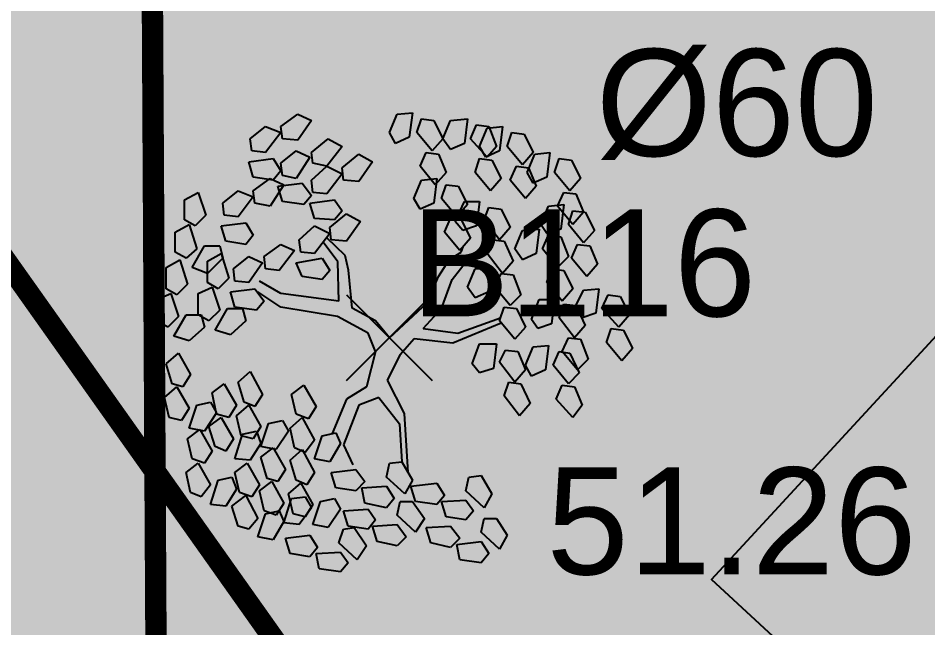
# Model space of a CAD drawing. Header units: metres. Extents: x 394605 to 1395358, y 4171135 to 6406139.
# Drawn here: x 1394444.981 to 1394449.236, y 4172478.218 to 4172481.066 of the extents above; entities that cross this region are included whole.
import ezdxf
from ezdxf.enums import TextEntityAlignment as Align

# ---------------------------------------------------------------- set-up
doc = ezdxf.new("R2010")
doc.units = ezdxf.units.M
doc.header["$LTSCALE"] = 2
doc.header["$PDMODE"] = 3
doc.header["$PDSIZE"] = 0.2
doc.linetypes.add('CACHE', pattern=[0.375, 0.25, -0.125])
doc.linetypes.add('CACHE2', pattern=[4.7625, 3.175, -1.5875])
doc.layers.add('C-Hab', color=7, linetype='Continuous', true_color=0xfbfcc5)
doc.layers.add('H-bati', color=7, linetype='Continuous', true_color=0x857b3d)
doc.layers.add('C-Lot', color=7, linetype='Continuous', true_color=0xeaddbe, transparency=0.5)
for name, color, linetype in [('C-Voie', 252, 'Continuous'), ('P-Lot', 250, 'Continuous'), ('T-POINTS LEVES 2024', 7, 'Continuous'), ('T-POINTS LEVES ALTITUDES', 150, 'Continuous'), ('T-POINTS LEVES MATRICULE', 5, 'Continuous'), ('T-VEGETATION', 108, 'Continuous'), ('T-VEGETATION-TEXTE', 1, 'Continuous')]:
    doc.layers.add(name, color=color, linetype=linetype)
doc.layers.add('P-Voie', color=250, linetype='Continuous', lineweight=9)
doc.layers.add('P-Zone exclusion supplémentaire', color=30, linetype='Continuous', transparency=0.5)
doc.styles.add('Arial', font='arial.ttf')
doc.styles.add('Arial 1.0', font='arial.ttf', dxfattribs={"width": 0.99, "height": 0.2})

# ---------------------------------------------------------------- blocks, each defined once
blk = doc.blocks.new('TCPOINT')
at = {"color": 0}
blk.add_point((0, 0), dxfattribs=at)
at = {"layer": 'T-POINTS LEVES ALTITUDES', "style": 'Arial 1.0', "width": 0.99}
blk.add_attdef('ALT', text='', height=0.3, dxfattribs=at).set_placement((0.1, -0.1), align=Align.TOP_LEFT)
at = {"layer": 'T-POINTS LEVES MATRICULE', "style": 'Arial 1.0', "width": 0.99}
blk.add_attdef('MAT', (0.1, 0.1), '', height=0.3, dxfattribs=at)
blk = doc.blocks.new('A$C4CDA1AAE')
at = {"color": 0}
for p, q in [((-0.3627, 0.705), (-0.3065, 0.7459)), ((-0.3065, 0.7459), (-0.2606, 0.7255)), ((0, 0.6846), (0.0255, 0.7459)), ((0.0255, 0.7459), (0.0766, 0.751)), ((0.0766, 0.751), (0.0664, 0.6693)), ((0.092, 0.6846), (0.1073, 0.7306)), ((0.1073, 0.7306), (0.1482, 0.7255)), ((0.2044, 0.7255), (0.2606, 0.7306)), ((0.2606, 0.7306), (0.2503, 0.6488)), ((-0.4649, 0.6642), (-0.4138, 0.705)), ((-0.4138, 0.705), (-0.3627, 0.6846)), ((-0.3576, 0.6642), (-0.3627, 0.705)), ((-0.2606, 0.7255), (-0.3065, 0.6591)), ((0.1482, 0.7255), (0.1788, 0.6642)), ((0.1788, 0.6642), (0.2044, 0.7255)), ((0.2708, 0.6642), (0.2912, 0.7101)), ((0.2912, 0.7101), (0.3321, 0.705)), ((0.3014, 0.6386), (0.327, 0.6999)), ((0.327, 0.6999), (0.3781, 0.705)), ((0.3321, 0.705), (0.3576, 0.6386)), ((0.3781, 0.705), (0.3678, 0.6233)), ((-0.3627, 0.6846), (-0.4138, 0.6182)), ((0.0204, 0.6488), (0, 0.6846)), ((0.0664, 0.6693), (0.0204, 0.6488)), ((0.143, 0.6233), (0.092, 0.6846)), ((0.3934, 0.6386), (0.4087, 0.6846)), ((0.4087, 0.6846), (0.4496, 0.6795)), ((0.4496, 0.6795), (0.4802, 0.6182)), ((-0.4598, 0.6233), (-0.4649, 0.6642)), ((-0.3065, 0.6591), (-0.3576, 0.6642)), ((-0.2606, 0.6182), (-0.2044, 0.6642)), ((-0.1584, 0.6386), (-0.2095, 0.5722)), ((-0.2044, 0.6642), (-0.1584, 0.6386)), ((0.1788, 0.6642), (0.143, 0.6233)), ((0.2044, 0.6284), (0.1788, 0.6642)), ((0.2503, 0.6488), (0.2044, 0.6284)), ((0.327, 0.6029), (0.2708, 0.6642)), ((0.3219, 0.6029), (0.3014, 0.6386)), ((0.3576, 0.6386), (0.327, 0.6029)), ((0.4445, 0.5773), (0.3934, 0.6386)), ((-0.4138, 0.6182), (-0.4598, 0.6233)), ((-0.3627, 0.5824), (-0.3116, 0.6233)), ((-0.3116, 0.6233), (-0.2657, 0.6029)), ((-0.2554, 0.5824), (-0.2606, 0.6182)), ((-0.1584, 0.5671), (-0.1022, 0.6131)), ((-0.1022, 0.6131), (-0.0562, 0.5875)), ((0.1022, 0.5722), (0.1226, 0.6182)), ((0.1226, 0.6182), (0.1635, 0.6131)), ((0.1635, 0.6131), (0.189, 0.5518)), ((0.3678, 0.6233), (0.3219, 0.6029)), ((0.4802, 0.6182), (0.4445, 0.5773)), ((0.4598, 0.5518), (0.4853, 0.6131)), ((0.4853, 0.6131), (0.5364, 0.6182)), ((0.5364, 0.6182), (0.5262, 0.5364)), ((-0.47, 0.5875), (-0.3883, 0.5977)), ((-0.4547, 0.5364), (-0.47, 0.5875)), ((-0.3883, 0.5977), (-0.3627, 0.5569)), ((-0.3576, 0.5415), (-0.3627, 0.5824)), ((-0.2657, 0.6029), (-0.3116, 0.5313)), ((-0.2095, 0.5722), (-0.2554, 0.5824)), ((-0.0562, 0.5875), (-0.1022, 0.5211)), ((0.2861, 0.5518), (0.3014, 0.5977)), ((0.3014, 0.5977), (0.3423, 0.5926)), ((0.3423, 0.5926), (0.373, 0.5313)), ((0.5518, 0.5518), (0.5671, 0.5977)), ((0.5671, 0.5977), (0.608, 0.5926)), ((0.608, 0.5926), (0.6386, 0.5313)), ((-0.3627, 0.5569), (-0.3883, 0.5262)), ((-0.2606, 0.5262), (-0.2095, 0.5722)), ((-0.2095, 0.5722), (-0.1584, 0.5467)), ((-0.1533, 0.5262), (-0.1584, 0.5671)), ((0.1533, 0.5109), (0.1022, 0.5722)), ((0.189, 0.5518), (0.1533, 0.5109)), ((0.3372, 0.4905), (0.2861, 0.5518)), ((0.4036, 0.5262), (0.424, 0.5722)), ((0.424, 0.5722), (0.4649, 0.5671)), ((0.4802, 0.516), (0.4598, 0.5518)), ((0.4649, 0.5671), (0.4905, 0.5058)), ((0.6029, 0.4905), (0.5518, 0.5518)), ((-0.3883, 0.5262), (-0.4547, 0.5364)), ((-0.4547, 0.4905), (-0.3985, 0.5313)), ((-0.3985, 0.5313), (-0.3525, 0.5109)), ((-0.3116, 0.5313), (-0.3576, 0.5415)), ((-0.2554, 0.4853), (-0.2606, 0.5262)), ((-0.1584, 0.5467), (-0.2095, 0.4802)), ((-0.1022, 0.5211), (-0.1533, 0.5262)), ((0.0817, 0.4649), (0.1073, 0.5262)), ((0.1073, 0.5262), (0.1584, 0.5313)), ((0.1584, 0.5313), (0.1482, 0.4496)), ((0.373, 0.5313), (0.3372, 0.4905)), ((0.4547, 0.4649), (0.4036, 0.5262)), ((0.5262, 0.5364), (0.4802, 0.516)), ((0.6386, 0.5313), (0.6029, 0.4905)), ((-0.5569, 0.4496), (-0.5058, 0.4905)), ((-0.5058, 0.4905), (-0.4547, 0.47)), ((-0.4496, 0.4496), (-0.4547, 0.4905)), ((-0.3525, 0.5109), (-0.3985, 0.4394)), ((-0.373, 0.5058), (-0.2912, 0.516)), ((-0.3576, 0.4547), (-0.373, 0.5058)), ((-0.2912, 0.516), (-0.2606, 0.4751)), ((0.1737, 0.4649), (0.189, 0.5109)), ((0.189, 0.5109), (0.2299, 0.5058)), ((0.2299, 0.5058), (0.2606, 0.4445)), ((0.4905, 0.5058), (0.4547, 0.4649)), ((-0.6846, 0.4598), (-0.6386, 0.4853)), ((-0.6846, 0.3934), (-0.6846, 0.4598)), ((-0.6386, 0.4853), (-0.6131, 0.4087)), ((-0.4547, 0.47), (-0.5058, 0.4036)), ((-0.2606, 0.4751), (-0.2861, 0.4445)), ((-0.2657, 0.4496), (-0.1839, 0.4598)), ((-0.2095, 0.4802), (-0.2554, 0.4853)), ((-0.1839, 0.4598), (-0.1584, 0.424)), ((0.1022, 0.4291), (0.0817, 0.4649)), ((0.2248, 0.4036), (0.1737, 0.4649)), ((0.562, 0.4394), (0.5824, 0.4853)), ((0.5824, 0.4853), (0.6233, 0.4802)), ((0.6233, 0.4802), (0.6488, 0.4189)), ((-0.5518, 0.4087), (-0.5569, 0.4496)), ((-0.3985, 0.4394), (-0.4496, 0.4496)), ((-0.2861, 0.4445), (-0.3576, 0.4547)), ((-0.2503, 0.3985), (-0.2657, 0.4496)), ((0.1482, 0.4496), (0.1022, 0.4291)), ((0.2197, 0.3883), (0.2503, 0.4547)), ((0.2606, 0.4445), (0.2248, 0.4036)), ((0.2503, 0.4547), (0.3014, 0.4547)), ((0.3014, 0.4547), (0.2912, 0.373)), ((0.3168, 0.3934), (0.3321, 0.4343)), ((0.3321, 0.4343), (0.373, 0.4291)), ((0.373, 0.4291), (0.4036, 0.3678)), ((0.5058, 0.3781), (0.5313, 0.4394)), ((0.5313, 0.4394), (0.5824, 0.4445)), ((0.6131, 0.3781), (0.562, 0.4394)), ((0.5824, 0.4445), (0.5722, 0.3627)), ((-0.6131, 0.4087), (-0.6488, 0.373)), ((-0.5058, 0.4036), (-0.5518, 0.4087)), ((-0.1839, 0.3934), (-0.2503, 0.3985)), ((-0.1992, 0.3678), (-0.1431, 0.4138)), ((-0.1584, 0.424), (-0.1839, 0.3934)), ((-0.1431, 0.4138), (-0.0971, 0.3883)), ((0.1839, 0.3525), (0.2044, 0.3985)), ((0.2044, 0.3985), (0.2401, 0.3934)), ((0.5977, 0.3781), (0.6131, 0.424)), ((0.6131, 0.424), (0.6539, 0.4189)), ((0.6488, 0.4189), (0.6131, 0.3781)), ((0.6539, 0.4189), (0.6846, 0.3576)), ((-0.7153, 0.3525), (-0.6693, 0.3781)), ((-0.6488, 0.373), (-0.6846, 0.3934)), ((-0.6693, 0.3781), (-0.6437, 0.2963)), ((-0.562, 0.373), (-0.4802, 0.3832)), ((-0.5467, 0.3219), (-0.562, 0.373)), ((-0.4802, 0.3832), (-0.4547, 0.3423)), ((-0.3014, 0.327), (-0.2503, 0.373)), ((-0.2503, 0.373), (-0.1992, 0.3474)), ((-0.1941, 0.327), (-0.1992, 0.3678)), ((-0.0971, 0.3883), (-0.1431, 0.3219)), ((0.2452, 0.3576), (0.2197, 0.3883)), ((0.2401, 0.3934), (0.2708, 0.3321)), ((0.2912, 0.373), (0.2452, 0.3576)), ((0.3678, 0.327), (0.3168, 0.3934)), ((0.4036, 0.3678), (0.3678, 0.327)), ((0.5262, 0.3474), (0.5058, 0.3781)), ((0.6488, 0.3168), (0.5977, 0.3781)), ((-0.7153, 0.2861), (-0.7153, 0.3525)), ((-0.4547, 0.3423), (-0.4802, 0.3116)), ((-0.1992, 0.3474), (-0.2503, 0.281)), ((0.235, 0.2912), (0.1839, 0.3525)), ((0.4189, 0.2963), (0.4445, 0.3576)), ((0.4445, 0.3576), (0.5007, 0.3627)), ((0.5007, 0.3627), (0.4905, 0.281)), ((0.5109, 0.2963), (0.5313, 0.3423)), ((0.5722, 0.3627), (0.5262, 0.3474)), ((0.5313, 0.3423), (0.5722, 0.3372)), ((0.5722, 0.3372), (0.5977, 0.2708)), ((0.6846, 0.3576), (0.6488, 0.3168)), ((-0.6591, 0.235), (-0.6182, 0.3065)), ((-0.6182, 0.3065), (-0.5671, 0.3065)), ((-0.5671, 0.3065), (-0.5569, 0.2657)), ((-0.4802, 0.3116), (-0.5467, 0.3219)), ((-0.4189, 0.2708), (-0.3627, 0.3116)), ((-0.3627, 0.3116), (-0.3168, 0.2912)), ((-0.2963, 0.2861), (-0.3014, 0.327)), ((-0.1722, 0.253), (-0.2211, 0.319)), ((-0.1478, 0.2747), (-0.2095, 0.334)), ((-0.1431, 0.3219), (-0.1941, 0.327)), ((0.2708, 0.3321), (0.235, 0.2912)), ((0.327, 0.281), (0.3474, 0.327)), ((0.3474, 0.327), (0.3832, 0.3219)), ((0.3832, 0.3219), (0.4138, 0.2554)), ((0.608, 0.2657), (0.6284, 0.3116)), ((0.6284, 0.3116), (0.6693, 0.3065)), ((0.6693, 0.3065), (0.6948, 0.2452)), ((-0.6795, 0.2657), (-0.7153, 0.2861)), ((-0.6437, 0.2963), (-0.6795, 0.2657)), ((-0.608, 0.2554), (-0.562, 0.281)), ((-0.562, 0.281), (-0.5364, 0.1992)), ((-0.3168, 0.2912), (-0.3678, 0.2248)), ((-0.2503, 0.281), (-0.2963, 0.2861)), ((-0.137, 0.226), (-0.1478, 0.2747)), ((0.1992, 0.2606), (0.2401, 0.2861)), ((0.2401, 0.2861), (0.246, 0.3038)), ((0.2657, 0.2657), (0.3321, 0.2861)), ((0.3781, 0.2146), (0.327, 0.281)), ((0.4445, 0.2606), (0.4189, 0.2963)), ((0.4905, 0.281), (0.4445, 0.2606)), ((0.562, 0.235), (0.5109, 0.2963)), ((-0.7459, 0.235), (-0.6999, 0.2606)), ((-0.6999, 0.2606), (-0.6744, 0.1788)), ((-0.5569, 0.2657), (-0.608, 0.2146)), ((-0.608, 0.1839), (-0.608, 0.2554)), ((-0.5211, 0.2299), (-0.47, 0.2708)), ((-0.47, 0.2708), (-0.424, 0.2503)), ((-0.424, 0.2503), (-0.47, 0.1839)), ((-0.4138, 0.2299), (-0.4189, 0.2708)), ((-0.3116, 0.2503), (-0.2248, 0.2657)), ((-0.2912, 0.2044), (-0.3116, 0.2503)), ((-0.2248, 0.2657), (-0.1992, 0.2248)), ((-0.1686, 0.1226), (-0.1722, 0.253)), ((0.1635, 0.2044), (0.1992, 0.2606)), ((0.2095, 0.1941), (0.2657, 0.2657)), ((0.4138, 0.2554), (0.3781, 0.2146)), ((0.5977, 0.2708), (0.562, 0.235)), ((0.6591, 0.2044), (0.608, 0.2657)), ((0.6948, 0.2452), (0.6591, 0.2044)), ((-0.7459, 0.1635), (-0.7459, 0.235)), ((-0.608, 0.2146), (-0.6591, 0.235)), ((-0.516, 0.189), (-0.5211, 0.2299)), ((-0.3678, 0.2248), (-0.4138, 0.2299)), ((-0.1992, 0.2248), (-0.2248, 0.1941)), ((-0.1245, 0.0987), (-0.137, 0.226)), ((0.2606, 0.1686), (0.2861, 0.2299)), ((0.2861, 0.2299), (0.3423, 0.235)), ((0.3423, 0.235), (0.3321, 0.1533)), ((0.3525, 0.1686), (0.373, 0.2146)), ((0.373, 0.2146), (0.4138, 0.2095)), ((0.5262, 0.1839), (0.5415, 0.2299)), ((0.5415, 0.2299), (0.5824, 0.2248)), ((0.5824, 0.2248), (0.6131, 0.1635)), ((-0.5722, 0.1635), (-0.608, 0.1839)), ((-0.5364, 0.1992), (-0.5722, 0.1635)), ((-0.47, 0.1839), (-0.516, 0.189)), ((-0.3627, 0.1482), (-0.4343, 0.189)), ((-0.2248, 0.1941), (-0.2912, 0.2044)), ((0.1277, 0.1175), (0.1635, 0.2044)), ((0.1737, 0.0971), (0.2095, 0.1941)), ((0.4138, 0.2095), (0.4394, 0.143)), ((0.5773, 0.1226), (0.5262, 0.1839)), ((-0.7101, 0.143), (-0.7459, 0.1635)), ((-0.6744, 0.1788), (-0.7101, 0.143)), ((-0.6386, 0.1482), (-0.5926, 0.1686)), ((-0.5926, 0.1686), (-0.5671, 0.092)), ((-0.5313, 0.1533), (-0.4496, 0.1635)), ((-0.516, 0.1022), (-0.5313, 0.1533)), ((-0.4496, 0.1635), (-0.4189, 0.1226)), ((-0.3627, 0.1022), (-0.4394, 0.1533)), ((0.2861, 0.1328), (0.2606, 0.1686)), ((0.3321, 0.1533), (0.2861, 0.1328)), ((0.4036, 0.1073), (0.3525, 0.1686)), ((0.6131, 0.1635), (0.5773, 0.1226)), ((0.6182, 0.0971), (0.6488, 0.1584)), ((0.6488, 0.1584), (0.6999, 0.1635)), ((0.6999, 0.1635), (0.6897, 0.0817)), ((-0.7766, 0.1277), (-0.7306, 0.1482)), ((-0.7766, 0.0562), (-0.7766, 0.1277)), ((-0.7306, 0.1482), (-0.705, 0.0715)), ((-0.6386, 0.0766), (-0.6386, 0.1482)), ((-0.4189, 0.1226), (-0.4445, 0.092)), ((-0.1686, 0.1226), (-0.3627, 0.1482)), ((0.4394, 0.143), (0.4036, 0.1073)), ((0.4751, 0.0613), (0.5007, 0.1277)), ((0.5007, 0.1277), (0.5518, 0.1277)), ((0.5518, 0.1277), (0.5415, 0.046)), ((0.7101, 0.0971), (0.7306, 0.143)), ((0.7306, 0.143), (0.7714, 0.1379)), ((0.7714, 0.1379), (0.8021, 0.0766)), ((-0.5671, 0.092), (-0.6029, 0.0562)), ((-0.5824, 0.0255), (-0.5415, 0.0971)), ((-0.5415, 0.0971), (-0.4905, 0.0971)), ((-0.4445, 0.092), (-0.516, 0.1022)), ((-0.4905, 0.0971), (-0.4802, 0.0562)), ((-0.1737, 0.0715), (-0.3627, 0.1022)), ((-0.046, 0.0562), (-0.1245, 0.0987)), ((0, 0), (0.1277, 0.1175)), ((0.1124, 0.0307), (0.1737, 0.0971)), ((0.3678, 0.0562), (0.3832, 0.1022)), ((0.3832, 0.1022), (0.424, 0.0971)), ((0.424, 0.0971), (0.4547, 0.0358)), ((0.5671, 0.0664), (0.5824, 0.1124)), ((0.5824, 0.1124), (0.6233, 0.1073)), ((0.6437, 0.0664), (0.6182, 0.0971)), ((0.6233, 0.1073), (0.6539, 0.0409)), ((0.7663, 0.0358), (0.7101, 0.0971)), ((-0.705, 0.0715), (-0.7408, 0.0358)), ((-0.7204, 0.0051), (-0.6795, 0.0766)), ((-0.6795, 0.0766), (-0.6284, 0.0766)), ((-0.6029, 0.0562), (-0.6386, 0.0766)), ((-0.6284, 0.0766), (-0.6182, 0.0358)), ((-0.0715, 0.0153), (-0.1737, 0.0715)), ((0.228, 0.0152), (0.3714, 0.0669)), ((0.4956, 0.0307), (0.4751, 0.0613)), ((0.6182, 0), (0.5671, 0.0664)), ((0.6897, 0.0817), (0.6437, 0.0664)), ((0.8021, 0.0766), (0.7663, 0.0358)), ((-0.7408, 0.0358), (-0.7766, 0.0562)), ((-0.6182, 0.0358), (-0.6693, -0.0102)), ((-0.4802, 0.0562), (-0.5313, 0.0102)), ((0, 0), (-0.046, 0.0562)), ((0.1124, 0.0307), (0.228, 0.0152)), ((0.2118, -0.0172), (0.3734, 0.0495)), ((0.4189, -0.0051), (0.3678, 0.0562)), ((0.4547, 0.0358), (0.4189, -0.0051)), ((0.5415, 0.046), (0.4956, 0.0307)), ((0.6539, 0.0409), (0.6182, 0)), ((0.7255, -0.0153), (0.7408, 0.0307)), ((0.7408, 0.0307), (0.7817, 0.0255)), ((-0.6693, -0.0102), (-0.7204, 0.0051)), ((-0.5313, 0.0102), (-0.5824, 0.0255)), ((-0.046, -0.046), (-0.0715, 0.0153)), ((0.5773, -0.046), (0.5977, 0)), ((0.5977, 0), (0.6386, -0.0051)), ((0.7817, 0.0255), (0.8123, -0.0358)), ((0.0358, -0.0562), (0.0828, -0.0029)), ((0.0828, -0.0029), (0.2118, -0.0172)), ((0.2759, -0.0869), (0.3014, -0.0204)), ((0.3014, -0.0204), (0.3576, -0.0204)), ((0.3576, -0.0204), (0.3474, -0.1022)), ((0.4802, -0.0307), (0.5313, -0.0255)), ((0.5313, -0.0255), (0.5211, -0.1073)), ((0.6386, -0.0051), (0.6642, -0.0715)), ((0.7766, -0.0766), (0.7255, -0.0153)), ((-0.7459, -0.0869), (-0.705, -0.0511)), ((-0.705, -0.0511), (-0.6642, -0.1226)), ((-0.046, -0.046), (-0.0766, -0.1635)), ((0.0358, -0.0562), (-0.007, -0.1417)), ((0.3678, -0.0817), (0.3883, -0.0409)), ((0.3883, -0.0409), (0.4291, -0.046)), ((0.4291, -0.046), (0.4547, -0.1073)), ((0.4547, -0.092), (0.4802, -0.0307)), ((0.5467, -0.092), (0.5671, -0.046)), ((0.5671, -0.046), (0.6029, -0.0511)), ((0.6284, -0.1073), (0.5773, -0.046)), ((0.6029, -0.0511), (0.6335, -0.1175)), ((0.8123, -0.0358), (0.7766, -0.0766)), ((-0.7255, -0.1533), (-0.7459, -0.0869)), ((0.3014, -0.1175), (0.2759, -0.0869)), ((0.4189, -0.1482), (0.3678, -0.0817)), ((0.6642, -0.0715), (0.6284, -0.1073)), ((-0.5058, -0.1482), (-0.4649, -0.1124)), ((-0.4649, -0.1124), (-0.424, -0.189)), ((0.3474, -0.1022), (0.3014, -0.1175)), ((0.4547, -0.1073), (0.4189, -0.1482)), ((0.4751, -0.1277), (0.4547, -0.092)), ((0.5211, -0.1073), (0.4751, -0.1277)), ((0.5977, -0.1533), (0.5467, -0.092)), ((0.6335, -0.1175), (0.5977, -0.1533)), ((-0.6642, -0.1226), (-0.6897, -0.1635)), ((-0.4853, -0.2146), (-0.5058, -0.1482)), ((-0.007, -0.1417), (0.0495, -0.2523)), ((0.3832, -0.1941), (0.3985, -0.1482)), ((0.3985, -0.1482), (0.4394, -0.1533)), ((-0.751, -0.1992), (-0.7101, -0.1635)), ((-0.6897, -0.1635), (-0.7255, -0.1533)), ((-0.7101, -0.1635), (-0.6693, -0.235)), ((-0.5926, -0.1839), (-0.5518, -0.1533)), ((-0.5518, -0.1533), (-0.5109, -0.2248)), ((-0.327, -0.189), (-0.2861, -0.1584)), ((-0.2861, -0.1584), (-0.2452, -0.2299)), ((-0.0766, -0.1635), (-0.1431, -0.2044)), ((0.4394, -0.1533), (0.47, -0.2197)), ((0.5569, -0.2044), (0.5773, -0.1584)), ((0.5773, -0.1584), (0.6182, -0.1635)), ((0.6182, -0.1635), (0.6437, -0.2248)), ((-0.7357, -0.2657), (-0.751, -0.1992)), ((-0.5773, -0.2554), (-0.5926, -0.1839)), ((-0.424, -0.189), (-0.4496, -0.2299)), ((-0.3116, -0.2554), (-0.327, -0.189)), ((-0.1431, -0.2044), (-0.1918, -0.3196)), ((-0.0358, -0.1992), (-0.1022, -0.2248)), ((-0.0358, -0.1992), (0.0333, -0.2874)), ((0.4343, -0.2606), (0.3832, -0.1941)), ((0.6131, -0.2657), (0.5569, -0.2044)), ((-0.6693, -0.235), (-0.6948, -0.2759)), ((-0.6693, -0.3014), (-0.6437, -0.2248)), ((-0.6437, -0.2248), (-0.5977, -0.2146)), ((-0.5977, -0.2146), (-0.5773, -0.2503)), ((-0.5109, -0.2248), (-0.5364, -0.2657)), ((-0.5109, -0.2606), (-0.47, -0.2248)), ((-0.4496, -0.2299), (-0.4853, -0.2146)), ((-0.47, -0.2248), (-0.4292, -0.2963)), ((-0.2452, -0.2299), (-0.2708, -0.2708)), ((-0.1022, -0.2248), (-0.1533, -0.3576)), ((0.47, -0.2197), (0.4343, -0.2606)), ((0.6437, -0.2248), (0.6131, -0.2657)), ((-0.6948, -0.2759), (-0.7357, -0.2657)), ((-0.5773, -0.2503), (-0.6182, -0.3116)), ((-0.6029, -0.2963), (-0.562, -0.2657)), ((-0.5364, -0.2657), (-0.5773, -0.2554)), ((-0.562, -0.2657), (-0.5211, -0.3372)), ((-0.4956, -0.327), (-0.5109, -0.2606)), ((-0.3321, -0.3014), (-0.2912, -0.2657)), ((-0.2708, -0.2708), (-0.3116, -0.2554)), ((-0.2912, -0.2657), (-0.2503, -0.3423)), ((0.0495, -0.2523), (0.0619, -0.4499)), ((-0.6182, -0.3116), (-0.6693, -0.3014)), ((-0.5824, -0.3627), (-0.6029, -0.2963)), ((-0.4292, -0.2963), (-0.4547, -0.3372)), ((-0.4292, -0.3627), (-0.4036, -0.2861)), ((-0.4036, -0.2861), (-0.3576, -0.2759)), ((-0.3576, -0.2759), (-0.3372, -0.3116)), ((-0.3168, -0.3678), (-0.3321, -0.3014)), ((0.0333, -0.2874), (0.0409, -0.4138)), ((-0.6744, -0.3372), (-0.6335, -0.3065)), ((-0.6335, -0.3065), (-0.5926, -0.3781)), ((-0.516, -0.4036), (-0.4905, -0.3219)), ((-0.4547, -0.3372), (-0.4956, -0.327)), ((-0.4905, -0.3219), (-0.4445, -0.3116)), ((-0.4445, -0.3116), (-0.4292, -0.3525)), ((-0.3372, -0.3116), (-0.3781, -0.373)), ((-0.2503, -0.4036), (-0.2248, -0.327)), ((-0.2248, -0.327), (-0.1788, -0.3168)), ((-0.1788, -0.3168), (-0.1635, -0.3525)), ((-0.6591, -0.4036), (-0.6744, -0.3372)), ((-0.5467, -0.3781), (-0.5824, -0.3627)), ((-0.5211, -0.3372), (-0.5467, -0.3781)), ((-0.4292, -0.3525), (-0.4649, -0.4087)), ((-0.3781, -0.373), (-0.4292, -0.3627)), ((-0.2503, -0.3423), (-0.281, -0.3832)), ((-0.1635, -0.3525), (-0.1992, -0.4138)), ((-0.1533, -0.3576), (-0.1226, -0.424)), ((-0.5926, -0.3781), (-0.6182, -0.4189)), ((-0.4292, -0.3985), (-0.3883, -0.3678)), ((-0.3883, -0.3678), (-0.3474, -0.4394)), ((-0.3321, -0.4087), (-0.2912, -0.373)), ((-0.281, -0.3832), (-0.3168, -0.3678)), ((-0.2912, -0.373), (-0.2503, -0.4496)), ((-0.6795, -0.4496), (-0.6386, -0.4189)), ((-0.6182, -0.4189), (-0.6591, -0.4036)), ((-0.6386, -0.4189), (-0.5977, -0.4905)), ((-0.4649, -0.4087), (-0.516, -0.4036)), ((-0.516, -0.4496), (-0.4751, -0.4189)), ((-0.4751, -0.4189), (-0.4343, -0.4905)), ((-0.4087, -0.47), (-0.4292, -0.3985)), ((-0.3116, -0.4751), (-0.3321, -0.4087)), ((-0.1992, -0.4138), (-0.2503, -0.4036)), ((-0.0102, -0.4649), (0, -0.4189)), ((0, -0.4189), (0.0409, -0.4138)), ((0.0409, -0.4138), (0.0766, -0.4751)), ((-0.6642, -0.516), (-0.6795, -0.4496)), ((-0.5007, -0.516), (-0.516, -0.4496)), ((-0.3474, -0.4394), (-0.373, -0.4802)), ((-0.2503, -0.4496), (-0.2759, -0.4905)), ((-0.1941, -0.4496), (-0.1124, -0.4394)), ((-0.1788, -0.5007), (-0.1941, -0.4496)), ((-0.1124, -0.4394), (-0.0817, -0.4802)), ((-0.5977, -0.5569), (-0.5722, -0.4751)), ((-0.5722, -0.4751), (-0.5262, -0.4649)), ((-0.5262, -0.4649), (-0.5109, -0.5058)), ((-0.4343, -0.5109), (-0.3934, -0.4802)), ((-0.373, -0.4802), (-0.4087, -0.47)), ((-0.3934, -0.4802), (-0.3525, -0.5518)), ((-0.3372, -0.5211), (-0.2963, -0.4853)), ((-0.2759, -0.4905), (-0.3116, -0.4751)), ((-0.2963, -0.4853), (-0.2554, -0.5569)), ((-0.0817, -0.4802), (-0.1124, -0.5109)), ((0.0511, -0.5211), (-0.0102, -0.4649)), ((0.0766, -0.4751), (0.0511, -0.5211)), ((0.0715, -0.4956), (0.1584, -0.4853)), ((0.1584, -0.4853), (0.1839, -0.5262)), ((0.2554, -0.5109), (0.2657, -0.4649)), ((0.2657, -0.4649), (0.3065, -0.4598)), ((0.3065, -0.4598), (0.3423, -0.5211)), ((-0.6284, -0.5313), (-0.6642, -0.516)), ((-0.5977, -0.4905), (-0.6284, -0.5313)), ((-0.5109, -0.5058), (-0.5467, -0.562)), ((-0.4598, -0.5313), (-0.5007, -0.516)), ((-0.4343, -0.4905), (-0.4598, -0.5313)), ((-0.4189, -0.5773), (-0.4343, -0.5109)), ((-0.1124, -0.5109), (-0.1788, -0.5007)), ((-0.092, -0.5007), (-0.0102, -0.4956)), ((-0.0817, -0.5518), (-0.092, -0.5007)), ((-0.0102, -0.4956), (0.0153, -0.5364)), ((0.0869, -0.5467), (0.0715, -0.4956)), ((0.3168, -0.5671), (0.2554, -0.5109)), ((-0.5262, -0.562), (-0.4802, -0.5262)), ((-0.4802, -0.5262), (-0.4394, -0.6029)), ((-0.3525, -0.6182), (-0.327, -0.5364)), ((-0.3219, -0.5875), (-0.3372, -0.5211)), ((-0.327, -0.5364), (-0.281, -0.5313)), ((-0.281, -0.5313), (-0.2606, -0.5671)), ((-0.2554, -0.6233), (-0.2299, -0.5467)), ((-0.2299, -0.5467), (-0.1839, -0.5364)), ((-0.1839, -0.5364), (-0.1635, -0.5722)), ((0.0153, -0.5364), (-0.0102, -0.5671)), ((0.0255, -0.5926), (0.0358, -0.5467)), ((0.0358, -0.5467), (0.0766, -0.5467)), ((0.0766, -0.5467), (0.1175, -0.6029)), ((0.1584, -0.5569), (0.0869, -0.5467)), ((0.1839, -0.5262), (0.1584, -0.5569)), ((0.1737, -0.5467), (0.2554, -0.5415)), ((0.189, -0.5977), (0.1737, -0.5467)), ((0.2554, -0.5415), (0.281, -0.5773)), ((0.3423, -0.5211), (0.3168, -0.5671)), ((-0.5467, -0.562), (-0.5977, -0.5569)), ((-0.5058, -0.6284), (-0.5262, -0.562)), ((-0.3781, -0.5926), (-0.4189, -0.5773)), ((-0.4138, -0.5875), (-0.3678, -0.5773)), ((-0.3525, -0.5518), (-0.3781, -0.5926)), ((-0.3678, -0.5773), (-0.3525, -0.6131)), ((-0.2606, -0.5671), (-0.3014, -0.6233)), ((-0.2554, -0.5569), (-0.281, -0.5977)), ((-0.1635, -0.5722), (-0.2044, -0.6335)), ((-0.1533, -0.5773), (-0.0715, -0.5722)), ((-0.1379, -0.6284), (-0.1533, -0.5773)), ((-0.0102, -0.5671), (-0.0817, -0.5518)), ((-0.0715, -0.5722), (-0.046, -0.608)), ((0.281, -0.5773), (0.2554, -0.608)), ((-0.4394, -0.6029), (-0.47, -0.6386)), ((-0.4394, -0.6642), (-0.4138, -0.5875)), ((-0.281, -0.5977), (-0.3219, -0.5875)), ((0.0869, -0.6488), (0.0255, -0.5926)), ((0.1175, -0.6029), (0.0869, -0.6488)), ((0.2554, -0.608), (0.189, -0.5977)), ((0.3065, -0.6488), (0.3168, -0.6029)), ((0.3168, -0.6029), (0.3576, -0.6029)), ((0.3576, -0.6029), (0.3934, -0.6591)), ((-0.47, -0.6386), (-0.5058, -0.6284)), ((-0.3525, -0.6131), (-0.3883, -0.6744)), ((-0.3014, -0.6233), (-0.3525, -0.6182)), ((-0.2044, -0.6335), (-0.2554, -0.6233)), ((-0.1533, -0.6386), (-0.1175, -0.6335)), ((-0.0715, -0.6386), (-0.1379, -0.6284)), ((-0.1175, -0.6335), (-0.0766, -0.6948)), ((-0.046, -0.608), (-0.0715, -0.6386)), ((-0.0562, -0.6284), (0.0255, -0.6233)), ((-0.0409, -0.6795), (-0.0562, -0.6284)), ((0.0255, -0.6233), (0.0562, -0.6642)), ((0.1226, -0.6335), (0.2044, -0.6284)), ((0.1379, -0.6846), (0.1226, -0.6335)), ((0.2044, -0.6284), (0.235, -0.6693)), ((-0.3883, -0.6744), (-0.4394, -0.6642)), ((-0.3474, -0.6693), (-0.2657, -0.6591)), ((-0.2657, -0.6591), (-0.2401, -0.6999)), ((-0.1686, -0.6846), (-0.1533, -0.6386)), ((0.0562, -0.6642), (0.0255, -0.6948)), ((0.3678, -0.705), (0.3065, -0.6488)), ((0.3934, -0.6591), (0.3678, -0.705)), ((-0.3321, -0.7204), (-0.3474, -0.6693)), ((-0.1073, -0.7408), (-0.1686, -0.6846)), ((-0.0766, -0.6948), (-0.1073, -0.7408)), ((0.0255, -0.6948), (-0.0409, -0.6795)), ((0.2044, -0.6999), (0.1379, -0.6846)), ((0.235, -0.6693), (0.2044, -0.6999)), ((0.2248, -0.6897), (0.3065, -0.6795)), ((0.235, -0.7408), (0.2248, -0.6897)), ((0.3065, -0.6795), (0.3321, -0.7204)), ((-0.2657, -0.7306), (-0.3321, -0.7204)), ((-0.2401, -0.6999), (-0.2657, -0.7306)), ((-0.2452, -0.7204), (-0.1635, -0.7153)), ((-0.235, -0.7714), (-0.2452, -0.7204)), ((-0.1635, -0.7153), (-0.1379, -0.751)), ((0.3321, -0.7204), (0.3065, -0.751)), ((-0.1379, -0.751), (-0.1635, -0.7817)), ((0.3065, -0.751), (0.235, -0.7408)), ((-0.1635, -0.7817), (-0.235, -0.7714))]:
    blk.add_line(p, q, dxfattribs=at)
blk = doc.blocks.new('Maison1')
at = {"layer": 'C-Hab', "true_color": 0xebe4e0}
h = blk.add_hatch(color=254, dxfattribs=at)
h.dxf.hatch_style = 1
h.paths.add_polyline_path([(379592.337, 6438854.7353), (379589.3454, 6438854.9592), (379588.7483, 6438846.9817), (379591.7399, 6438846.7577)])
at = {"layer": 'C-Hab', "color": 251, "true_color": 0x636466, "flags": 128}
blk.add_lwpolyline([(379591.7399, 6438846.7577), (379588.7483, 6438846.9817), (379589.3454, 6438854.9592), (379592.337, 6438854.7353)], dxfattribs=at)

msp = doc.modelspace()

# ---------------------------------------------------------------- hatches: boundary and pattern name
at = {"layer": 'C-Lot', "transparency": 33554585}
h = msp.add_hatch(color=256, dxfattribs=at)
h.dxf.hatch_style = 1
h.paths.add_polyline_path([(1394255.0443, 4172384.856), (1394269.5402, 4172387.5296), (1394274.7043, 4172388.5253), (1394279.7416, 4172361.6947), (1394260.0732, 4172358.067)])
h.paths.add_polyline_path([(1394274.7048, 4172388.5254), (1394294.3661, 4172392.1903), (1394299.4097, 4172365.3245), (1394279.7416, 4172361.6947)])
edge = h.paths.add_edge_path()
edge.add_line((1394156.544, 4172405.093), (1394176.3385, 4172408.7406))
edge.add_line((1394176.3385, 4172408.7406), (1394181.3918, 4172381.3039))
edge.add_line((1394181.3918, 4172381.3039), (1394167.2169, 4172378.6617))
edge.add_arc((1394165.1668, 4172387.9931), 9.554, 246.07649, 282.39082, ccw=False)
edge.add_line((1394161.2925, 4172379.26), (1394156.544, 4172405.093))
h.paths.add_polyline_path([(1394176.3385, 4172408.7406), (1394196.0614, 4172412.3749), (1394201.1072, 4172384.9789), (1394181.3918, 4172381.3039)])
h.paths.add_polyline_path([(1394196.0614, 4172412.3749), (1394215.8188, 4172416.0156), (1394220.8571, 4172388.6603), (1394201.1072, 4172384.9789)])
h.paths.add_polyline_path([(1394176.3555, 4172370.1927), (1394196.0169, 4172373.8578), (1394201.0648, 4172347.2025), (1394181.4, 4172343.5564)])
h.paths.add_polyline_path([(1394176.4322, 4172370.2072), (1394181.3998, 4172343.5564), (1394161.7266, 4172339.9537), (1394156.694, 4172366.528)])
h.paths.add_polyline_path([(1394156.694, 4172366.528), (1394161.7267, 4172339.9532), (1394128.3795, 4172333.7773), (1394138.9432, 4172363.2192)])
h.paths.add_polyline_path([(1394146.1491, 4172383.4148), (1394148.6089, 4172370.107), (1394134.2044, 4172367.4238), (1394135.121, 4172362.5065), (1394109.9874, 4172357.8218), (1394114.3543, 4172377.436)])
h.paths.add_polyline_path([(1394138.9432, 4172363.2192), (1394128.3795, 4172333.7773), (1394105.4021, 4172337.2659), (1394109.9874, 4172357.8218)])
edge = h.paths.add_edge_path()
edge.add_arc((1394136.3111, 4172392.7114), 8, 10.43584, 72.39288, ccw=False)
edge.add_line((1394144.1787, 4172394.1604), (1394146.1491, 4172383.4148))
edge.add_line((1394146.1491, 4172383.4148), (1394114.3543, 4172377.436))
edge.add_line((1394114.3543, 4172377.436), (1394119.7733, 4172401.7756))
edge.add_arc((1394123.6777, 4172400.9063), 4, 72.135, 167.4483, ccw=False)
edge.add_line((1394124.9048, 4172404.7134), (1394138.731, 4172400.3366))
h.paths.add_polyline_path([(1394298.4007, 4172508.4348), (1394272.9439, 4172492.7718), (1394267.5755, 4172519.9599), (1394271.5562, 4172521.2749), (1394274.662, 4172522.8898), (1394285.4303, 4172529.5153)])
edge = h.paths.add_edge_path()
edge.add_line((1394464.9552, 4172580.3052), (1394476.3372, 4172562.6306))
edge.add_line((1394476.3372, 4172562.6306), (1394455.541, 4172548.8708))
edge.add_line((1394455.541, 4172548.8708), (1394437.652, 4172576.759))
edge.add_line((1394437.652, 4172576.759), (1394444.3014, 4172574.8361))
edge.add_arc((1394449.3117, 4172595.2945), 21.063, 256.2391, 301.83065)
edge.add_line((1394460.4205, 4172577.3992), (1394464.9552, 4172580.3052))
edge = h.paths.add_edge_path()
edge.add_line((1394429.4074, 4172579.1432), (1394437.6459, 4172576.7607))
edge.add_line((1394437.6459, 4172576.7607), (1394455.5671, 4172548.8301))
edge.add_line((1394455.5671, 4172548.8301), (1394447.5382, 4172543.4955))
edge.add_line((1394447.5382, 4172543.4955), (1394420.3371, 4172552.7328))
edge.add_line((1394420.3371, 4172552.7328), (1394426.9738, 4172575.683))
edge.add_arc((1394433.218, 4172573.8773), 6.5, 125.89128, 163.87115, ccw=False)
edge = h.paths.add_edge_path()
edge.add_line((1394420.3371, 4172552.7328), (1394447.5382, 4172543.4955))
edge.add_line((1394447.5382, 4172543.4955), (1394450.6429, 4172538.8228))
edge.add_line((1394450.6429, 4172538.8228), (1394426.8303, 4172523.0011))
edge.add_line((1394426.8303, 4172523.0011), (1394418.7543, 4172534.4341))
edge.add_arc((1394426.518, 4172539.9091), 9.5, 163.87115, 215.19209, ccw=False)
edge.add_line((1394417.3919, 4172542.5482), (1394420.3371, 4172552.7328))
h.paths.add_polyline_path([(1394426.8303, 4172523.0011), (1394450.6429, 4172538.8228), (1394459.6412, 4172525.2798), (1394440.3588, 4172503.7988)])
h.paths.add_polyline_path([(1394215.8188, 4172416.0156), (1394235.5904, 4172419.662), (1394240.6214, 4172392.3462), (1394220.8571, 4172388.6603)])
h.paths.add_polyline_path([(1394235.5904, 4172419.662), (1394255.3954, 4172423.32), (1394260.4204, 4172396.0368), (1394240.6214, 4172392.3462)])
edge = h.paths.add_edge_path()
edge.add_line((1394271.6515, 4172398.1285), (1394260.4204, 4172396.0368))
edge.add_line((1394260.4204, 4172396.0368), (1394255.3954, 4172423.32))
edge.add_line((1394255.3954, 4172423.32), (1394266.5677, 4172425.3835))
edge.add_line((1394266.5677, 4172425.3835), (1394275.702, 4172427.1809))
edge.add_line((1394275.702, 4172427.1809), (1394279.142, 4172409.7592))
edge.add_arc((1394269.9007, 4172407.4834), 9.5173, -79.40004, 13.83454, ccw=False)
h.paths.add_polyline_path([(1394482.557, 4172501.2623), (1394474.8042, 4172512.2314), (1394495.3498, 4172535.1197), (1394506.9988, 4172518.5951)])
h.paths.add_polyline_path([(1394492.2828, 4172487.5319), (1394482.557, 4172501.2623), (1394506.9988, 4172518.5951), (1394516.7319, 4172504.8699)])
h.paths.add_polyline_path([(1394526.4581, 4172491.1546), (1394502.0031, 4172473.8124), (1394492.2828, 4172487.5319), (1394516.7319, 4172504.8699)])
h.paths.add_polyline_path([(1394521.1104, 4172459.736), (1394507.9958, 4172465.3272), (1394501.9953, 4172473.8068), (1394526.4581, 4172491.1546), (1394532.9989, 4172481.9311)])
h.paths.add_polyline_path([(1394489.1612, 4172459.4922), (1394499.0882, 4172477.9148), (1394507.9958, 4172465.3272), (1394521.1104, 4172459.736), (1394513.8583, 4172446.2695)])
h.paths.add_polyline_path([(1394489.1612, 4172459.4922), (1394513.8583, 4172446.2695), (1394506.2151, 4172432.1334), (1394481.5381, 4172445.3452)])
h.paths.add_polyline_path([(1394476.2758, 4172435.5795), (1394481.5381, 4172445.3452), (1394506.2151, 4172432.1334), (1394502.24, 4172424.82), (1394496.3096, 4172413.4864)])
h.paths.add_polyline_path([(1394457.9496, 4172455.7654), (1394460.846, 4172458.404), (1394470.1617, 4172468.4974), (1394486.092, 4172453.7963), (1394476.2758, 4172435.5795)])
h.paths.add_polyline_path([(1394470.1617, 4172468.4974), (1394482.6166, 4172481.9908), (1394489.3809, 4172482.9768), (1394491.0924, 4172480.5581), (1394495.171, 4172483.4504), (1394499.0882, 4172477.9148), (1394486.092, 4172453.7963)])
h.paths.add_polyline_path([(1394469.0084, 4172479.7796), (1394456.247, 4172491.5584), (1394474.8042, 4172512.2314), (1394479.6556, 4172505.3343), (1394475.5966, 4172502.4559), (1394480.8084, 4172495.0908), (1394479.76, 4172491.4281)])
edge = h.paths.add_edge_path()
edge.add_line((1394445.5871, 4172485.0941), (1394452.9056, 4172487.8359))
edge.add_line((1394452.9056, 4172487.8359), (1394456.247, 4172491.5584))
edge.add_line((1394456.247, 4172491.5584), (1394469.0084, 4172479.7796))
edge.add_line((1394469.0084, 4172479.7796), (1394454.8496, 4172464.4396))
edge.add_line((1394454.8496, 4172464.4396), (1394452.2253, 4172462.0489))
edge.add_line((1394452.2253, 4172462.0489), (1394448.1325, 4172466.5415))
edge.add_arc((1394455.1553, 4172472.9393), 9.5, 180.3209, 222.33352, ccw=False)
edge.add_line((1394445.6554, 4172472.8861), (1394445.5871, 4172485.0941))
h.paths.add_polyline_path([(1394420.1505, 4172437.708), (1394446.3298, 4172453.6708), (1394453.3428, 4172446.1061), (1394437.6618, 4172428.1975), (1394427.9768, 4172424.8726)])
h.paths.add_polyline_path([(1394435.4344, 4172465.6313), (1394446.3588, 4172453.6395), (1394420.1722, 4172437.6723), (1394411.8812, 4172451.2697)])
h.paths.add_polyline_path([(1394424.7973, 4172477.3052), (1394435.4344, 4172465.6313), (1394411.8812, 4172451.2697), (1394401.3601, 4172468.5244)])
edge = h.paths.add_edge_path()
edge.add_arc((1394362.2771, 4172591.7207), 32.8123, 295.64012, 305.3504)
edge.add_line((1394381.2615, 4172564.958), (1394398.4975, 4172576.5045))
edge.add_line((1394398.4975, 4172576.5045), (1394396.9492, 4172544.4564))
edge.add_line((1394396.9492, 4172544.4564), (1394376.941, 4172545.4231))
edge.add_line((1394376.941, 4172545.4231), (1394379.886, 4172551.9868))
edge.add_line((1394379.886, 4172551.9868), (1394376.4756, 4172562.1394))
h.paths.add_polyline_path([(1394398.4975, 4172576.5045), (1394401.4053, 4172578.4525), (1394416.848, 4172576.6649), (1394407.3881, 4172543.9521), (1394396.9492, 4172544.4568)])
h.paths.add_polyline_path([(1394405.183, 4172536.3268), (1394377.5284, 4172523.4055), (1394372.3808, 4172535.2594), (1394376.9376, 4172545.4155), (1394407.3905, 4172543.9527)])
h.paths.add_polyline_path([(1394405.183, 4172536.3268), (1394412.8559, 4172525.4465), (1394384.2319, 4172507.9683), (1394377.5284, 4172523.4055)])
h.paths.add_polyline_path([(1394420.7934, 4172514.1912), (1394389.7684, 4172495.2184), (1394384.2319, 4172507.9683), (1394412.8559, 4172525.4465)])
h.paths.add_polyline_path([(1394420.7934, 4172514.1912), (1394430.2924, 4172500.7215), (1394393.3835, 4172486.8935), (1394389.7601, 4172495.2376)])
at = {"layer": 'C-Voie', "transparency": 33554610}
h = msp.add_hatch(color=51, dxfattribs=at)
h.dxf.hatch_style = 1
edge = h.paths.add_edge_path()
edge.add_line((1394107.8161, 4172404.9681), (1394107.5789, 4172404.2323))
edge.add_line((1394107.5789, 4172404.2323), (1394105.6058, 4172404.6299))
edge.add_line((1394105.6058, 4172404.6299), (1394105.9125, 4172405.5817))
edge.add_arc((1394100.2018, 4172407.4223), 6, 342.13497, 432.13497)
edge.add_line((1394102.0425, 4172413.133), (1394102.6561, 4172415.0366))
edge.add_arc((1394100.2018, 4172407.4223), 8, -17.86503, 72.13497, ccw=False)
h.paths.add_polyline_path([(1394288.4265, 4172543.1238), (1394287.3769, 4172544.8262), (1394312.2918, 4172560.1875), (1394313.3417, 4172558.4846)])
edge = h.paths.add_edge_path()
edge.add_line((1394322.6554, 4172564.2268), (1394319.2982, 4172562.157))
edge.add_line((1394319.2982, 4172562.157), (1394318.2766, 4172563.8139))
edge.add_line((1394318.2766, 4172563.8139), (1394321.6058, 4172565.9292))
edge.add_arc((1394338.3994, 4172538.6901), 32, 91.21481, 121.65495, ccw=False)
edge.add_line((1394337.721, 4172570.6829), (1394344.2733, 4172570.8218))
edge.add_line((1394344.2733, 4172570.8218), (1394344.3157, 4172568.8223))
edge.add_line((1394344.3157, 4172568.8223), (1394337.7634, 4172568.6833))
edge.add_arc((1394338.3994, 4172538.6901), 30, 91.21481, 121.65495)
edge = h.paths.add_edge_path()
edge.add_line((1394549.3912, 4172654.1854), (1394551.1468, 4172651.2552))
edge.add_arc((1394540.4079, 4172653.6378), 11, 302.67117, 347.49045, ccw=False)
edge.add_line((1394546.3459, 4172644.3782), (1394455.2797, 4172585.9794))
edge.add_arc((1394449.3417, 4172595.239), 11, 253.87115, 302.67117, ccw=False)
edge.add_line((1394446.2859, 4172584.672), (1394424.9794, 4172590.8334))
edge.add_arc((1394414.9786, 4172556.2504), 36, 73.87115, 123.81842)
edge.add_line((1394394.9424, 4172586.1594), (1394374.7309, 4172572.6196))
edge.add_arc((1394363.5996, 4172589.2357), 20, 271.21481, 303.81842, ccw=False)
edge.add_line((1394364.0237, 4172569.2402), (1394351.3142, 4172568.9707))
edge.add_line((1394351.3142, 4172568.9707), (1394351.2718, 4172570.9702))
edge.add_line((1394351.2718, 4172570.9702), (1394363.9812, 4172571.2397))
edge.add_arc((1394363.5996, 4172589.2357), 18, 271.21481, 303.30459)
edge.add_line((1394373.4833, 4172574.1919), (1394395.3442, 4172588.7848))
edge.add_arc((1394414.9786, 4172556.2504), 38, 73.87122, 121.11091, ccw=False)
edge.add_line((1394425.5349, 4172592.7547), (1394446.8415, 4172586.5932))
edge.add_arc((1394449.3417, 4172595.239), 9, 253.87115, 302.67117)
edge.add_line((1394454.2, 4172587.663), (1394545.2663, 4172646.0618))
edge.add_arc((1394540.4079, 4172653.6378), 9, 302.67117, 363.48831)
edge = h.paths.add_edge_path()
edge.add_arc((1394090.8339, 4172434.0816), 7.5, 211.24718, 252.13497)
edge.add_line((1394088.5331, 4172426.9433), (1394104.8035, 4172421.699))
edge.add_arc((1394106.6441, 4172427.4097), 6, 252.13497, 340.99514)
edge.add_line((1394112.3171, 4172425.4558), (1394119.8412, 4172448.7959))
edge.add_line((1394119.8412, 4172448.7959), (1394121.7448, 4172448.1823))
edge.add_line((1394121.7448, 4172448.1823), (1394114.4118, 4172425.4314))
edge.add_arc((1394106.7975, 4172427.8856), 8, 252.13497, 342.13497, ccw=False)
edge.add_line((1394104.3433, 4172420.2714), (1394088.0729, 4172425.5156))
edge.add_arc((1394090.8339, 4172434.0816), 9, 211.24718, 252.13497, ccw=False)
edge.add_line((1394083.1394, 4172429.4131), (1394076.3284, 4172440.6386))
edge.add_arc((1394068.6339, 4172435.97), 9, 31.24718, 41.06937)
edge.add_line((1394075.4192, 4172441.8827), (1394065.8766, 4172452.8334))
edge.add_arc((1394072.6619, 4172458.7461), 9, 211.24718, 221.06937, ccw=False)
edge.add_line((1394064.9674, 4172454.0776), (1394062.4548, 4172458.2187))
edge.add_arc((1394070.1492, 4172462.8872), 9, 161.85355, 211.24718, ccw=False)
edge.add_line((1394061.5969, 4172465.6903), (1394062.5172, 4172466.2924))
edge.add_line((1394062.5172, 4172466.2924), (1394063.0739, 4172465.375))
edge.add_arc((1394070.1492, 4172462.8872), 7.5, 160.6281, 211.24718)
edge.add_line((1394063.7372, 4172458.9968), (1394066.2498, 4172454.8557))
edge.add_arc((1394072.6619, 4172458.7461), 7.5, 211.24718, 221.06937)
edge.add_line((1394067.0075, 4172453.8188), (1394076.55, 4172442.8682))
edge.add_arc((1394072.8824, 4172439.0746), 5.2766, 26.3498, 45.9668, ccw=False)
edge.add_line((1394077.6108, 4172441.4167), (1394081.1751, 4172435.5439))
edge.add_line((1394081.1751, 4172435.5439), (1394084.4218, 4172430.1912))
h.paths.add_polyline_path([(1394034.7298, 4172404.9578), (1394033.9385, 4172406.2331), (1394056.2727, 4172420.0909), (1394057.0636, 4172418.8164)])
h.paths.add_polyline_path([(1394027.9908, 4172402.5419), (1394028.7786, 4172401.2723), (1394005.7652, 4172386.9851), (1394004.9966, 4172388.2237)])
edge = h.paths.add_edge_path()
edge.add_line((1394248.5748, 4172529.854), (1394248.5099, 4172531.8582))
edge.add_line((1394248.5099, 4172531.8582), (1394261.5812, 4172531.329))
edge.add_arc((1394262.0667, 4172543.3191), 12, 267.68135, 297.94354)
edge.add_line((1394267.6899, 4172532.7182), (1394272.8964, 4172535.8986))
edge.add_line((1394272.8964, 4172535.8986), (1394284.4011, 4172542.9838))
edge.add_line((1394284.4011, 4172542.9838), (1394285.4472, 4172541.287))
edge.add_line((1394285.4472, 4172541.287), (1394269.4139, 4172531.402))
edge.add_arc((1394262.0667, 4172543.3191), 14, 267.68135, 301.65495, ccw=False)
edge.add_line((1394261.5003, 4172529.3306), (1394248.5748, 4172529.854))
edge = h.paths.add_edge_path()
edge.add_arc((1394245.0304, 4172502.0435), 29.9382, 89.9316, 118.58972, ccw=False)
edge.add_line((1394245.0661, 4172531.9817), (1394245.1499, 4172529.9809))
edge.add_arc((1394244.794, 4172503.3093), 26.674, 89.23545, 119.19741)
edge.add_line((1394231.7819, 4172526.5941), (1394230.7039, 4172528.3313))
h.paths.add_polyline_path([(1394168.129, 4172487.1472), (1394167.051, 4172488.8844), (1394193.1108, 4172505.0029), (1394194.1654, 4172503.3036)])
h.paths.add_polyline_path([(1394414.7304, 4172592.1633), (1394414.3355, 4172592.2446), (1394414.3594, 4172592.1726)], flags=17)
edge = h.paths.add_edge_path()
edge.add_line((1394122.8062, 4172451.4755), (1394120.8942, 4172452.1351))
edge.add_arc((1394148.1894, 4172443.2546), 28.7035, 125.44068, 161.97774, ccw=False)
edge.add_line((1394131.5454, 4172466.6398), (1394147.5861, 4172476.7526))
edge.add_line((1394147.5861, 4172476.7526), (1394161.1268, 4172485.1553))
edge.add_line((1394161.1268, 4172485.1553), (1394162.1811, 4172483.4563))
edge.add_line((1394162.1811, 4172483.4563), (1394134.2679, 4172466.1342))
edge.add_arc((1394148.5043, 4172443.1925), 27, 121.8216, 162.13497)
h.paths.add_polyline_path([(1394224.7561, 4172524.6403), (1394225.8106, 4172522.941), (1394200.1133, 4172506.9945), (1394199.0587, 4172508.6939)])
edge = h.paths.add_edge_path(flags=17)
edge.add_line((1394063.0115, 4172422.5072), (1394062.2207, 4172423.7817))
edge.add_line((1394062.2207, 4172423.7817), (1394068.4834, 4172427.6684))
edge.add_arc((1394065.0562, 4172433.1915), 6.5, 301.82048, 351.53205)
edge.add_line((1394071.4854, 4172432.2343), (1394073.0562, 4172433.2095))
edge.add_arc((1394065.0562, 4172433.1915), 8, -58.17952, 0.12874, ccw=False)
edge.add_line((1394069.2743, 4172426.3939), (1394063.0115, 4172422.5072))
h.paths.add_polyline_path([(1394456.9395, 4172456.8742), (1394496.3096, 4172413.4864), (1394495.5687, 4172412.0706), (1394455.8306, 4172455.8641)])
edge = h.paths.add_edge_path()
edge.add_line((1394435.4404, 4172581.5624), (1394435.0237, 4172580.1215))
edge.add_arc((1394433.218, 4172573.8773), 6.5, 73.87115, 163.87115)
edge.add_line((1394426.9738, 4172575.683), (1394417.3919, 4172542.5482))
edge.add_arc((1394426.518, 4172539.9091), 9.5, 163.87115, 215.19209)
edge.add_line((1394418.7543, 4172534.4341), (1394442.2653, 4172501.0953))
edge.add_arc((1394427.5553, 4172490.7216), 18, 0.3209, 35.19209, ccw=False)
edge.add_line((1394445.555, 4172490.8224), (1394445.6554, 4172472.8861))
edge.add_arc((1394455.1553, 4172472.9393), 9.5, 180.3209, 222.33352)
edge.add_line((1394448.1325, 4172466.5415), (1394453.2355, 4172460.94))
edge.add_line((1394453.2355, 4172460.94), (1394452.1267, 4172459.9299))
edge.add_line((1394452.1267, 4172459.9299), (1394447.0237, 4172465.5314))
edge.add_arc((1394455.1553, 4172472.9393), 11, 180.3209, 222.33352, ccw=False)
edge.add_line((1394444.1555, 4172472.8777), (1394444.055, 4172490.814))
edge.add_arc((1394427.5553, 4172490.7216), 16.5, 0.3209, 35.19209)
edge.add_line((1394441.0395, 4172500.2309), (1394417.5285, 4172533.5696))
edge.add_arc((1394426.518, 4172539.9091), 11, 163.87115, 215.19209, ccw=False)
edge.add_line((1394415.9509, 4172542.9649), (1394425.5329, 4172576.0997))
edge.add_arc((1394433.218, 4172573.8773), 8, 73.87115, 163.87115, ccw=False)
h.paths.add_polyline_path([(1394428.8383, 4172520.1347), (1394427.6111, 4172519.2721), (1394423.5745, 4172524.9896), (1394424.8003, 4172525.8541)], flags=16)

# ---------------------------------------------------------------- linework, layer by layer
at = {"layer": 'P-Lot', "color": 1, "ltscale": 0.5, "transparency": 33554687, "flags": 128}
msp.add_lwpolyline([(1394452.2253, 4172462.0489, 0.1, 0.1, 0), (1394448.1325, 4172466.5415, 0.1, 0.1, -0.185396), (1394445.6554, 4172472.8861, 0.1, 0.1, 0), (1394445.5871, 4172485.0941, 0, 0, 0)], format="xyseb", dxfattribs=at)
at = {"layer": 'P-Voie', "flags": 128}
msp.add_lwpolyline([(1394442.2653, 4172501.0953, -0.153339), (1394445.555, 4172490.8224), (1394445.6554, 4172472.8861, 0.185396), (1394448.1325, 4172466.5415), (1394452.2253, 4172462.0489)], format="xyb", dxfattribs=at)
at = {"layer": 'P-Zone exclusion supplémentaire', "linetype": 'CACHE2', "ltscale": 0.5, "const_width": 0.1, "flags": 128}
msp.add_lwpolyline([(1394453.4006, 4172446.1846), (1394432.0295, 4172482.5111), (1394443.9597, 4172486.4659), (1394447.1588, 4172490.8461), (1394451.9354, 4172492.9714), (1394442.8278, 4172482.8881), (1394455.9587, 4172464.3717)], close=True, dxfattribs=at)
at = {"layer": 'T-VEGETATION', "linetype": 'CACHE'}
msp.add_circle((1394446.8072, 4172479.6548), 4.9828, dxfattribs=at)

# ---------------------------------------------------------------- block references
at = {"layer": 'H-bati', "rotation": 51.56802125965001}
msp.add_blockref('Maison1', (6202356.6181, -127167.8368), dxfattribs=at)
at = {"layer": 'T-POINTS LEVES 2024'}
ref = msp.add_blockref('TCPOINT', (1394446.7178, 4172479.5726), dxfattribs=at)
ref.add_attrib('MAT', 'B116', (1394446.8178, 4172479.6726), dxfattribs={"layer": 'T-POINTS LEVES MATRICULE', "height": 0.5, "style": 'Arial 1.0', "width": 0.99})
ref.add_attrib('ALT', '51.26', dxfattribs={"layer": 'T-POINTS LEVES ALTITUDES', "height": 0.5, "style": 'Arial 1.0', "width": 0.99}).set_placement((1394447.4525, 4172478.9668), align=Align.TOP_LEFT)
at = {"layer": 'T-VEGETATION', "xscale": 1.4, "yscale": 1.4, "zscale": 1.4}
msp.add_blockref('A$C4CDA1AAE', (1394446.7178, 4172479.5726), dxfattribs=at)

# ---------------------------------------------------------------- texts
at = {"layer": 'T-VEGETATION-TEXTE', "style": 'Arial'}
msp.add_text('%%C60', height=0.5, dxfattribs=at).set_placement((1394447.6826, 4172480.4216))

doc.saveas('drawing.dxf')
